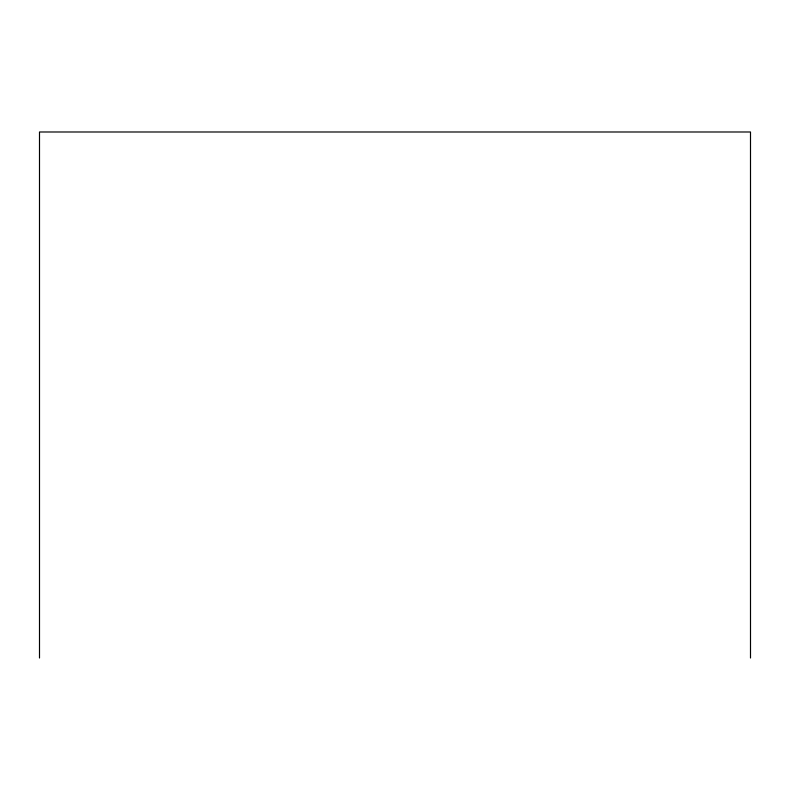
<?xml version="1.0" encoding="UTF-8"?>
<svg xmlns="http://www.w3.org/2000/svg" width="790" height="790" viewBox="0 0 790 790"><rect width="100%" height="100%" fill="white"/><g stroke="black" fill="none" stroke-linecap="round" stroke-linejoin="round"><path stroke-width="1.19" d="M750.5 658.011L750.5 131.989L39.5 131.989L39.5 658.011"/></g></svg>
